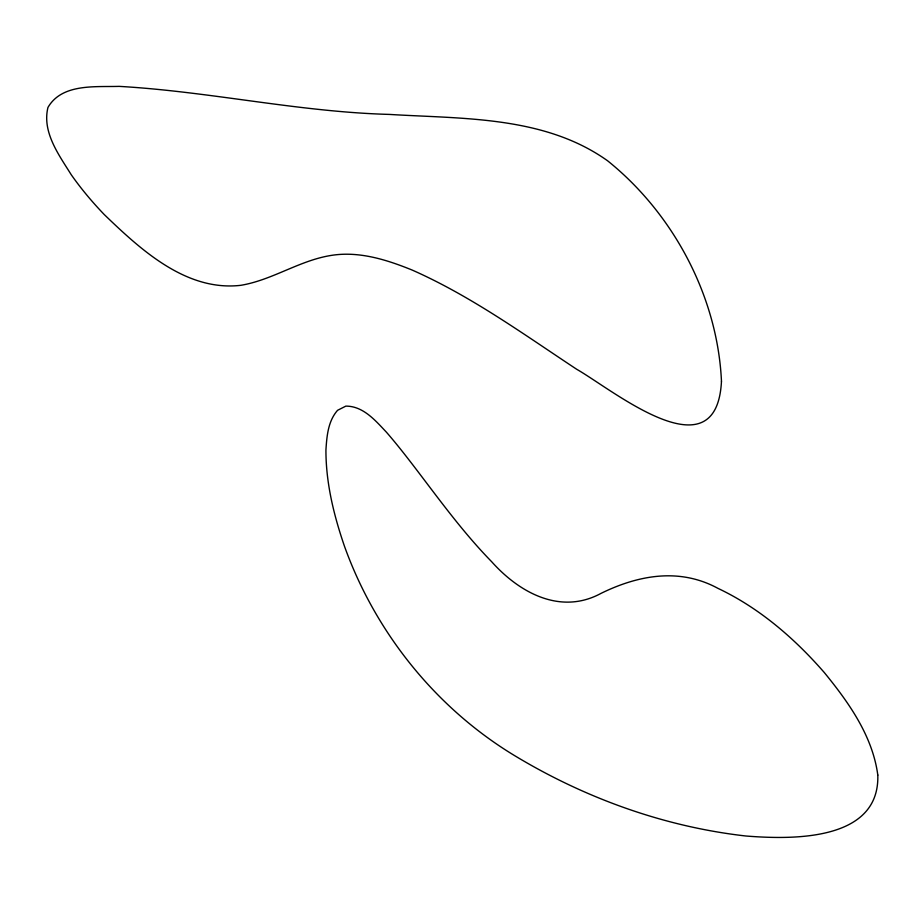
<?xml version="1.0" encoding="UTF-8"?>
<svg xmlns="http://www.w3.org/2000/svg" width="924" height="924" viewBox="0 0 924 924"><rect width="100%" height="100%" fill="white"/><g stroke="black" fill="none" stroke-linecap="round" stroke-linejoin="round"><path stroke-width="1.39" d="M877.8 775.051C879.879 841.475 791.822 839.662 745.876 836.001C664.09 826.737 584.95 798.093 514.61 755.624C435.932 708.05 375.479 632.64 344.467 546.246C333.841 515.269 325.872 482.963 325.929 450.034C326.819 436.209 328.008 421.217 337.56 410.314L345.842 406.121C363.224 406.017 375.479 420.605 386.463 432.236C397.516 444.941 407.807 458.292 418.018 471.69C441.487 502.564 464.518 533.957 491.695 561.746C519.704 593.092 560.856 615.211 601.074 593.347C638.23 575.144 679.429 567.452 717.983 588.369C759.297 607.911 794.536 638.345 824.358 672.614C848.717 702.471 872.556 735.908 877.8 775.051M721.471 381.289C716.55 476.033 613.213 390.101 576.726 369.288C523.319 334.049 471.021 296.073 412.231 270.085C386.579 259.667 358.524 250.785 330.584 255.521C299.133 260.672 272.199 280.088 240.794 285.32C186.151 291.649 140.76 249.723 104.285 214.587A327.385 175.907 24.1 0 1 71.217 174.694C58.882 154.874 41.892 132.109 47.956 107.438C61.977 83.322 95.172 87.099 119.104 86.371C209.598 91.488 298.614 111.943 389.374 114.414C463.167 118.93 544.513 115.823 607.634 160.811C673.504 213.756 717.544 296.592 721.471 381.289"/></g></svg>
